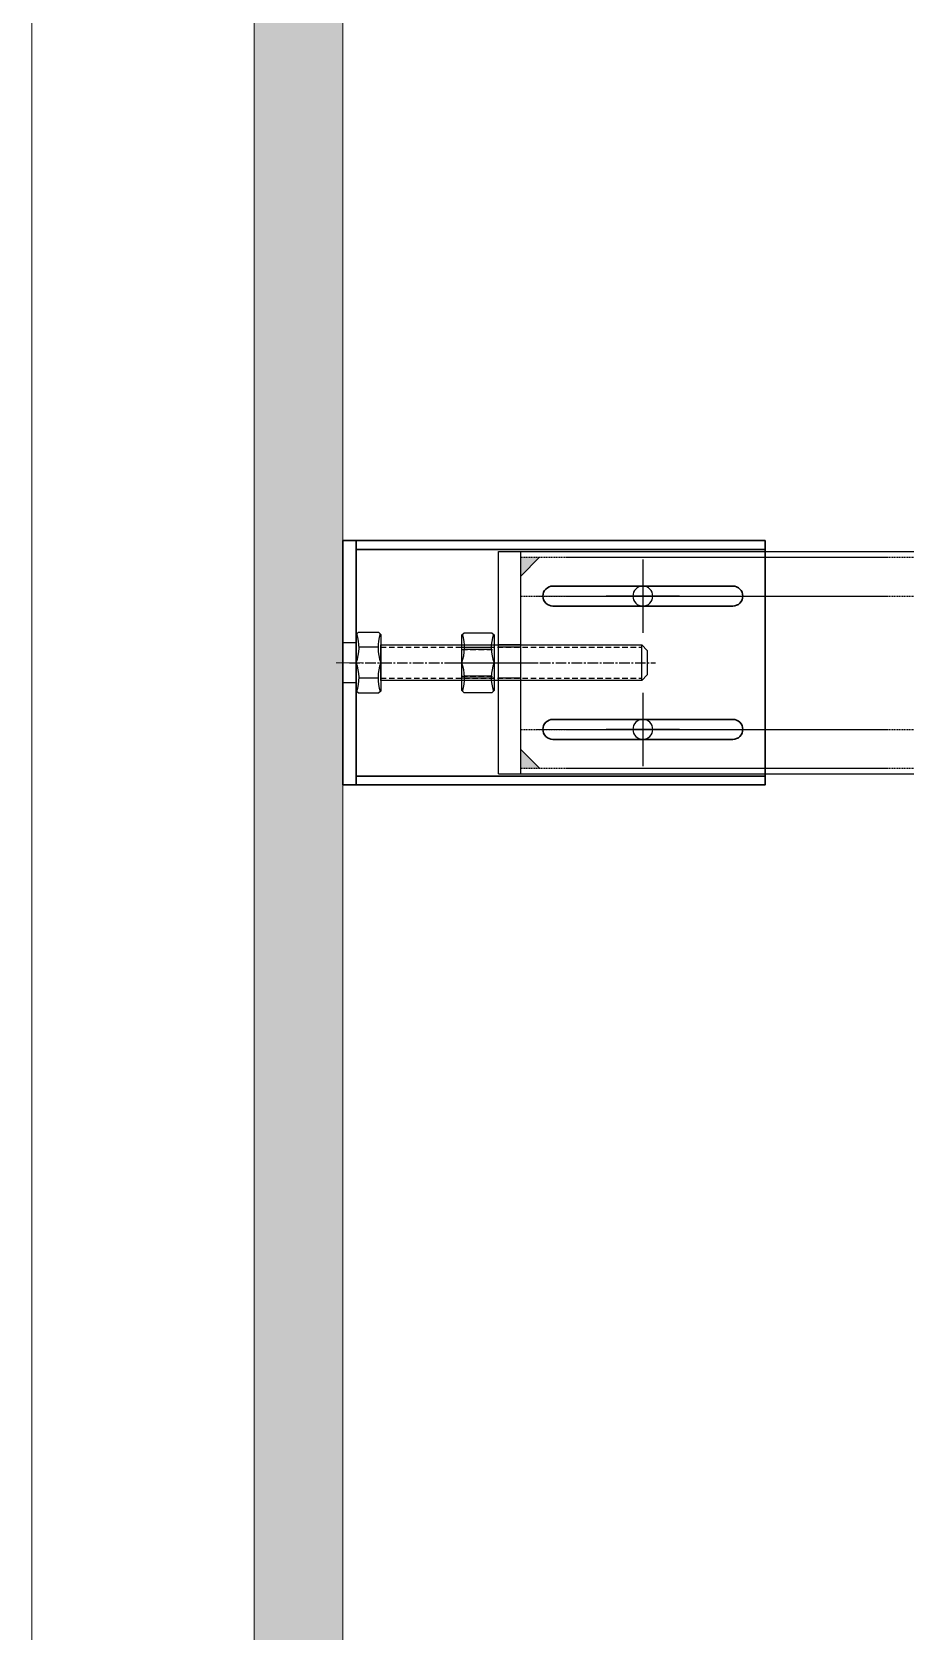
# Model space of a CAD drawing. Header units: millimetres. Extents: x 845401 to 948039, y 511594 to 550263.
# Drawn here: x 942729 to 943122, y 534331 to 535051 of the extents above; entities that cross this region are included whole.
import ezdxf

# ---------------------------------------------------------------- set-up
doc = ezdxf.new("R2010")
doc.units = ezdxf.units.MM
for name, pattern in [('ACAD_ISO02W100', [15, 12, -3]), ('CENTER', [0]), ('CENTER2', [28.575, 19.05, -3.175, 3.175, -3.175]), ('DASHED', [0.75, 0.5, -0.25]), ('HIDDEN', [0.375, 0.25, -0.125])]:
    doc.linetypes.add(name, pattern=pattern)
for name, color, linetype in [('3中心线层', 1, 'CENTER'), ('4虚线层', 6, 'DASHED'), ('5剖面线层', 2, 'Continuous'), ('虚线', 4, 'ACAD_ISO02W100')]:
    doc.layers.add(name, color=color, linetype=linetype)
for name, color, linetype, lineweight in [('A-剖-0.10mm.......SECT-L01', 255, 'Continuous', 18), ('中心线', 1, 'CENTER', 9), ('粗实线', 7, 'Continuous', 30)]:
    doc.layers.add(name, color=color, linetype=linetype, lineweight=lineweight)

# ---------------------------------------------------------------- blocks, each defined once
blk = doc.blocks.new('G$C1DC0EF53')
at = {"linetype": 'ByBlock', "lineweight": -2}
h = blk.add_hatch(color=2, dxfattribs=at)
h.paths.add_polyline_path([(97.5, 81.87), (97.5, 73.37), (89, 73.37)])
h.paths.add_polyline_path([(11, 73.37), (2.5, 73.37), (2.5, 81.87)])
for p, q in [((0, 63.37), (0, 423.38)), ((0, 423.38), (100, 423.38)), ((100, 63.37), (100, 423.38)), ((0, 73.37), (100, 73.37)), ((0, 63.37), (100, 63.37))]:
    blk.add_line(p, q)
for centre in [(50, 413.38), (50, 398.38), (50, 353.38), (20, 128.37), (80, 128.37)]:
    blk.add_circle(centre, 4.5)
at = {"layer": '3中心线层'}
for p, q in [((50, 405.88), (50, 420.88)), ((57.5, 413.38), (42.5, 413.38)), ((50, 390.88), (50, 405.88)), ((57.5, 398.38), (42.5, 398.38)), ((50, 345.88), (50, 360.88)), ((57.5, 353.38), (42.5, 353.38)), ((20, 144.87), (20, 111.87)), ((80, 144.87), (80, 111.87)), ((36.5, 128.37), (3.5, 128.37)), ((96.5, 128.37), (63.5, 128.37)), ((50, 54.99), (50, 81.19))]:
    blk.add_line(p, q, dxfattribs=at)
at = {"layer": '4虚线层'}
for p, q in [((2.5, 73.37), (2.5, 423.38)), ((20, 73.37), (20, 423.38)), ((80, 73.37), (80, 423.38)), ((97.5, 73.37), (97.5, 423.38)), ((42, 73.37), (42, 63.37)), ((43, 73.37), (43, 63.37)), ((57, 73.37), (57, 63.37)), ((58, 73.37), (58, 63.37))]:
    blk.add_line(p, q, dxfattribs=at)
at = {"layer": '5剖面线层'}
for p, q in [((11, 73.37), (2.5, 81.87)), ((89, 73.37), (97.5, 81.87))]:
    blk.add_line(p, q, dxfattribs=at)
blk = doc.blocks.new('A$C2E170EB7')
at = {"layer": '中心线'}
for p, q in [((25, 186), (25, 90)), ((85, 186), (85, 90)), ((17.5, 138), (32.5, 138)), ((92.5, 138), (77.5, 138)), ((55, 12), (55, 0))]:
    blk.add_line(p, q, dxfattribs=at)
at = {"layer": '粗实线'}
for p, q in [((4, 193), (4, 9)), ((106, 193), (106, 9))]:
    blk.add_line(p, q, dxfattribs=at)
for points in [[(0, 193), (110, 193), (110, 9), (0, 9)], [(0, 9), (110, 9), (110, 3), (0, 3)]]:
    blk.add_lwpolyline(points, close=True, dxfattribs=at)
for points in [[(25, 183), (25, 183, -0.414214), (29.5, 178.5), (29.5, 97.5, -0.414214), (25, 93), (25, 93, -0.414214), (20.5, 97.5), (20.5, 178.5, -0.414214)], [(85, 183), (85, 183, 0.414214), (80.5, 178.5), (80.5, 97.5, 0.414214), (85, 93), (85, 93, 0.414214), (89.5, 97.5), (89.5, 178.5, 0.414214)]]:
    blk.add_lwpolyline(points, format="xyb", close=True, dxfattribs=at)
at = {"layer": '虚线', "ltscale": 0.5}
for p, q in [((46, 9), (46, 3)), ((64, 9), (64, 3))]:
    blk.add_line(p, q, dxfattribs=at)
blk = doc.blocks.new('ew323')
at = {"color": 2, "linetype": 'HIDDEN', "ltscale": 10}
for p, q in [((-1.46, 60.5), (-1.46, 46)), ((10.54, 60.5), (10.54, 46))]:
    blk.add_line(p, q, dxfattribs=at)
at = {"color": 2}
for p, q in [((-1.46, 47.25), (-1.46, 59.24)), ((10.54, 47.25), (10.54, 59.24))]:
    blk.add_line(p, q, dxfattribs=at)
at = {"color": 1, "linetype": 'CENTER2', "ltscale": 0.25}
blk.add_line((4.54, 63.3), (4.54, 41.92), dxfattribs=at)
at = {"color": 2}
blk.add_lwpolyline([(-7.96, 60.5), (17.04, 60.5), (18.04, 59.5), (18.04, 47), (17.04, 46), (-7.96, 46), (-8.96, 47), (-8.96, 59.5)], close=True, dxfattribs=at)
blk.add_lwpolyline([(-2.46, 46), (-2.46, 60.5), (11.54, 60.5), (11.54, 46)], dxfattribs=at)
for centre, start, end in [((-2.26, 78.34), 251.72079, 290.86753), ((11.34, 78.34), 249.13247, 288.27921), ((-2.26, 28.16), 69.13247, 108.27921), ((11.34, 28.16), 71.72079, 110.86753)]:
    blk.add_arc(centre, 19.09, start, end, dxfattribs=at)
blk = doc.blocks.new('A$C7142694E')
at = {"color": 1, "linetype": 'CENTER2', "ltscale": 0.25}
blk.add_line((13.75, 0, 0), (13.75, 137.77, 0), dxfattribs=at)
at = {"color": 2}
for p, q in [((21.75, 131.6, 0), (5.75, 131.6, 0)), ((6.82, 12.87, 0), (6.82, 4.33, 0)), ((20.68, 12.87, 0), (20.68, 4.33, 0))]:
    blk.add_line(p, q, dxfattribs=at)
at = {"color": 2, "linetype": 'HIDDEN', "ltscale": 10}
for p, q in [((6.75, 14.1, 0), (6.75, 131.6, 0)), ((20.75, 14.1, 0), (20.75, 131.6, 0))]:
    blk.add_line(p, q, dxfattribs=at)
at = {"color": 2, "elevation": 0}
for points in [[(21.75, 14.1), (5.75, 14.1), (5.75, 131.6), (8.25, 134.1), (19.25, 134.1), (21.75, 131.6)], [(26.5, 3.1), (1, 3.1), (0, 4.1), (0, 13.1), (1, 14.1), (26.5, 14.1), (27.5, 13.1), (27.5, 4.1)]]:
    blk.add_lwpolyline(points, close=True, dxfattribs=at)
at = {"color": 2}
for centre, start, end in [((6.87, 32.72, 0), 252.01471, 290.27887), ((20.63, 32.72, 0), 249.72113, 287.98529), ((6.87, -15.52, 0), 69.72113, 107.98529), ((20.63, -15.52, 0), 72.01471, 110.27887)]:
    blk.add_arc(centre, 19.85, start, end, dxfattribs=at)
at = {"rotation": 180}
blk.add_blockref('ew323', (18.29, 111.09, 0), dxfattribs=at)
blk = doc.blocks.new('G$C7224CCE4')
at = {"color": 0, "linetype": 'ByBlock', "lineweight": -2}
for name, p in [('A$C2E170EB7', (0, 0)), ('A$C7142694E', (41.25, 5.9, 0))]:
    blk.add_blockref(name, p, dxfattribs=at)

msp = doc.modelspace()

# ---------------------------------------------------------------- hatches: boundary and pattern name
at = {"layer": 'A-剖-0.10mm.......SECT-L01'}
h = msp.add_hatch(dxfattribs=at)
h.set_pattern_fill('ANGLE', color=2, scale=4)
h.set_pattern_definition([(0, (211123.095, 283843.784), (0, 27.94), [20.32, -7.62]), (90, (211123.095, 283843.784), (-27.94, 2e-15), [20.32, -7.62])])
h.paths.add_polyline_path([(942868.92, 538137.73), (942828.92, 538137.73), (942828.92, 530937.75), (942868.92, 530937.75)])

# ---------------------------------------------------------------- linework, layer by layer
at = {"layer": 'A-剖-0.10mm.......SECT-L01', "color": 2}
for points in [[(942828.92, 538137.73), (942728.92, 538137.73), (942728.92, 530937.75), (942828.92, 530937.75)], [(942868.92, 538137.73), (942828.92, 538137.73), (942828.92, 530937.75), (942868.92, 530937.75)]]:
    msp.add_lwpolyline(points, close=True, dxfattribs=at)

# ---------------------------------------------------------------- block references
at = {"extrusion": (0, 0, -1), "xscale": -1, "zscale": -1, "rotation": 89.99999999999993}
msp.add_blockref('G$C7224CCE4', (-942865.91, 534822.08, -12.65), dxfattribs=at)
at = {"xscale": -1, "rotation": 270}
msp.add_blockref('G$C1DC0EF53', (942875.54, 534717.08, 12.69), dxfattribs=at)

doc.saveas('drawing.dxf')
